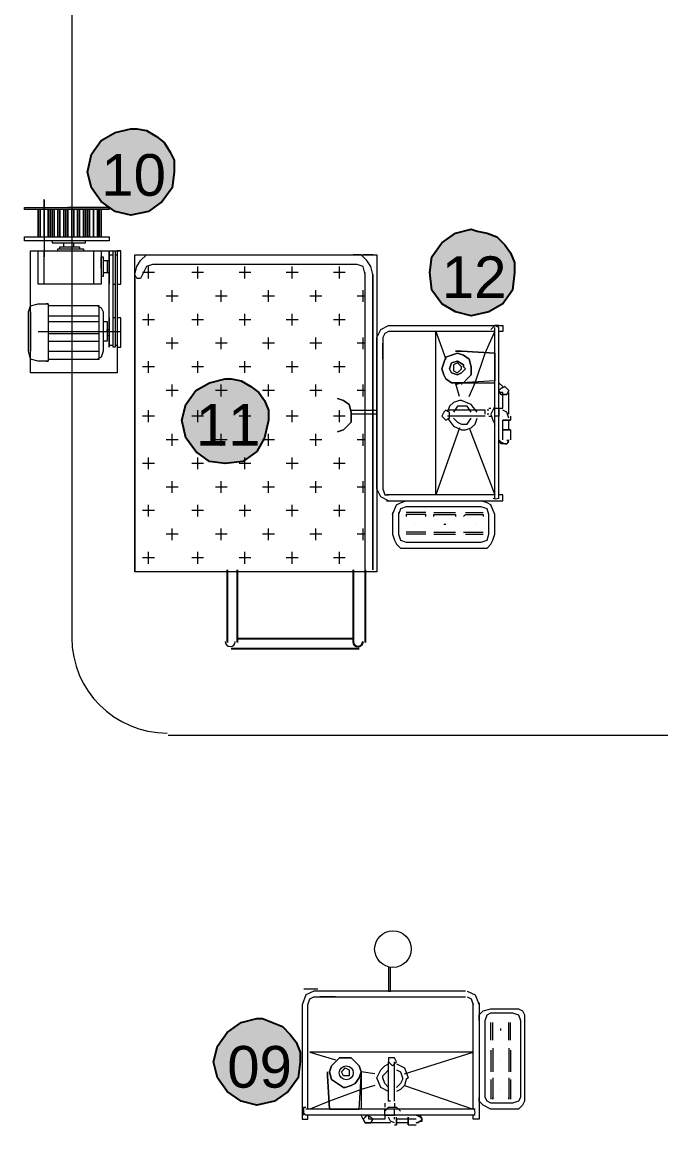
# Model space of a CAD drawing. Header units: millimetres. Extents: x 208330 to 208484, y 9278571 to 9278607.
# Drawn here: x 208404.752 to 208406.759, y 9278573.717 to 9278577.186 of the extents above; entities that cross this region are included whole.
import ezdxf

# ---------------------------------------------------------------- set-up
doc = ezdxf.new("R2010")
doc.units = ezdxf.units.MM
doc.header["$LTSCALE"] = 0.2
doc.header["$MEASUREMENT"] = 0
for name, color, linetype, true_color in [('PDF_EQUIPAMENTOS', 7, 'Continuous', 0x7a7a7a), ('PDF_equipamentos inox', 7, 'Continuous', 0x7a7a7a), ('PDF_EquipInox', 7, 'Continuous', 0x7a7a7a)]:
    doc.layers.add(name, color=color, linetype=linetype, true_color=true_color)
doc.layers.add('PDF_Text', color=7, linetype='Continuous')
doc.styles.add('PDF Arial', font='arial.ttf')

# ---------------------------------------------------------------- blocks, each defined once
blk = doc.blocks.new('ARQ GALPAO TGOV')
at = {"layer": 'PDF_Text', "true_color": 0xed1f24}
h = blk.add_hatch(color=240, dxfattribs=at)
h.dxf.hatch_style = 1
h.paths.add_polyline_path([(-11.7651, -4.3524), (-11.7713, -4.4081), (-11.8022, -4.4513), (-11.8455, -4.4822), (-11.8949, -4.4884), (-11.9506, -4.4822), (-11.9939, -4.4513), (-12.0248, -4.4081), (-12.031, -4.3524), (-12.0248, -4.303), (-11.9939, -4.2597), (-11.9506, -4.2349), (-11.8949, -4.2226), (-11.8826, -4.2226), (-11.8455, -4.2288), (-11.8207, -4.2473), (-11.796, -4.2659), (-11.7775, -4.2906), (-11.7651, -4.3215)])
h.paths.add_polyline_path([(-9.7789, -1.1994), (-9.7913, -1.255), (-9.816, -1.2983), (-9.8593, -1.323), (-9.9149, -1.3354), (-9.9644, -1.323), (-10.0077, -1.2983), (-10.0386, -1.255), (-10.051, -1.1994), (-10.0386, -1.1499), (-10.0077, -1.1066), (-9.9644, -1.0757), (-9.9149, -1.0696), (-9.8964, -1.0696), (-9.8655, -1.0757), (-9.8346, -1.0943), (-9.8098, -1.1128), (-9.7975, -1.1376), (-9.7851, -1.1685)])
h.paths.add_polyline_path([(-8.847, -3.932), (-8.8594, -3.9815), (-8.8841, -4.0247), (-8.9274, -4.0557), (-8.983, -4.068), (-9.0325, -4.0557), (-9.0758, -4.0247), (-9.1067, -3.9815), (-9.119, -3.932), (-9.1067, -3.8764), (-9.0758, -3.8393), (-9.0325, -3.8084), (-8.983, -3.796), (-8.9645, -3.796), (-8.9336, -3.8084), (-8.9027, -3.8207), (-8.8779, -3.8393), (-8.8594, -3.8702), (-8.847, -3.8949)])
h.paths.add_polyline_path([(-7.7342, -3.0294), (-7.7465, -3.0788), (-7.7775, -3.1221), (-7.8207, -3.153), (-7.8702, -3.1654), (-7.9258, -3.153), (-7.9691, -3.1221), (-7.9938, -3.0788), (-8.0062, -3.0294), (-7.9938, -2.9737), (-7.9691, -2.9366), (-7.9258, -2.9057), (-7.8702, -2.8934), (-7.8516, -2.8934), (-7.8207, -2.9057), (-7.796, -2.9181), (-7.7713, -2.9366), (-7.7527, -2.9676), (-7.7404, -2.9985)])
h.paths.add_polyline_path([(-7.0727, -2.5224), (-7.085, -2.5719), (-7.1098, -2.6152), (-7.153, -2.6461), (-7.2087, -2.6584), (-7.2643, -2.6461), (-7.3014, -2.6152), (-7.3323, -2.5719), (-7.3447, -2.5224), (-7.3323, -2.473), (-7.3014, -2.4297), (-7.2643, -2.3988), (-7.2087, -2.3864), (-7.1901, -2.3864), (-7.1592, -2.3988), (-7.1283, -2.4111), (-7.1098, -2.4359), (-7.0912, -2.4606), (-7.0788, -2.4915)])
h.paths.add_polyline_path([(-6.5224, -1.323), (-6.5286, -1.3725), (-6.5595, -1.4158), (-6.6028, -1.4467), (-6.6584, -1.459), (-6.7079, -1.4467), (-6.7512, -1.4158), (-6.7821, -1.3725), (-6.7945, -1.323), (-6.7821, -1.2674), (-6.7512, -1.2241), (-6.7079, -1.1994), (-6.6584, -1.187), (-6.6399, -1.187), (-6.609, -1.1932), (-6.5781, -1.2118), (-6.5533, -1.2303), (-6.5348, -1.2612), (-6.5224, -1.2859)])
h.paths.add_polyline_path([(-6.2257, -2.102), (-6.238, -2.1577), (-6.2628, -2.2009), (-6.306, -2.2318), (-6.3617, -2.238), (-6.4111, -2.2318), (-6.4544, -2.2009), (-6.4853, -2.1577), (-6.4977, -2.102), (-6.4853, -2.0526), (-6.4544, -2.0093), (-6.4111, -1.9846), (-6.3617, -1.9722), (-6.3431, -1.9722), (-6.3122, -1.9784), (-6.2813, -1.9969), (-6.2566, -2.0155), (-6.238, -2.0402), (-6.2257, -2.0711)])
h.paths.add_polyline_path([(-5.4529, -1.6383), (-5.4591, -1.694), (-5.49, -1.7373), (-5.5332, -1.762), (-5.5889, -1.7743), (-5.6383, -1.762), (-5.6816, -1.7373), (-5.7125, -1.694), (-5.7187, -1.6383), (-5.7125, -1.5889), (-5.6816, -1.5456), (-5.6383, -1.5147), (-5.5889, -1.5023), (-5.5703, -1.5085), (-5.5394, -1.5147), (-5.5085, -1.5271), (-5.4838, -1.5518), (-5.4652, -1.5765), (-5.4529, -1.6074)])
h.paths.add_polyline_path([(-6.1268, -4.1175), (-6.1329, -4.1669), (-6.1639, -4.2102), (-6.2071, -4.2411), (-6.2628, -4.2535), (-6.3122, -4.2411), (-6.3555, -4.2102), (-6.3864, -4.1669), (-6.3988, -4.1175), (-6.3864, -4.068), (-6.3555, -4.0247), (-6.3122, -3.9938), (-6.2628, -3.9815), (-6.2442, -3.9815), (-6.2133, -3.9938), (-6.1824, -4.0062), (-6.1577, -4.0309), (-6.1391, -4.0557), (-6.1268, -4.0866)])
h.paths.add_polyline_path([(-4.0989, -3.6971), (-4.1113, -3.7527), (-4.1422, -3.796), (-4.1855, -3.8207), (-4.2349, -3.8331), (-4.2906, -3.8207), (-4.3339, -3.796), (-4.3648, -3.7527), (-4.371, -3.6971), (-4.3648, -3.6476), (-4.3339, -3.6043), (-4.2906, -3.5734), (-4.2349, -3.5611), (-4.2226, -3.5672), (-4.1855, -3.5734), (-4.1608, -3.5858), (-4.136, -3.6105), (-4.1175, -3.6353), (-4.1051, -3.6662)])
h.paths.add_polyline_path([(-2.949, -2.9305), (-2.9552, -2.9861), (-2.9861, -3.0294), (-3.0294, -3.0603), (-3.085, -3.0665), (-3.1345, -3.0603), (-3.1778, -3.0294), (-3.2087, -2.9861), (-3.221, -2.9305), (-3.2087, -2.881), (-3.1778, -2.8377), (-3.1345, -2.813), (-3.085, -2.8006), (-3.0665, -2.8006), (-3.0356, -2.8068), (-3.0046, -2.8254), (-2.9799, -2.8439), (-2.9614, -2.8686), (-2.949, -2.8995)])
h.paths.add_polyline_path([(-3.1221, -3.8887), (-3.1345, -3.9444), (-3.1592, -3.9876), (-3.2025, -4.0124), (-3.2581, -4.0247), (-3.3076, -4.0124), (-3.3509, -3.9876), (-3.3818, -3.9444), (-3.3941, -3.8887), (-3.3818, -3.8393), (-3.3509, -3.796), (-3.3076, -3.7651), (-3.2581, -3.7589), (-3.2396, -3.7589), (-3.2087, -3.7651), (-3.1778, -3.7774), (-3.153, -3.8022), (-3.1407, -3.8269), (-3.1283, -3.8578)])
h.paths.add_polyline_path([(-1.7682, -2.1453), (-1.7805, -2.1948), (-1.8053, -2.238), (-1.8485, -2.2689), (-1.9042, -2.2813), (-1.9536, -2.2689), (-1.9969, -2.238), (-2.0278, -2.1948), (-2.0402, -2.1453), (-2.0278, -2.0897), (-1.9969, -2.0464), (-1.9536, -2.0216), (-1.9042, -2.0093), (-1.8856, -2.0093), (-1.8547, -2.0216), (-1.8238, -2.034), (-1.7991, -2.0526), (-1.7805, -2.0835), (-1.7743, -2.1082)])
h.paths.add_polyline_path([(-0.5193, -2.8934), (-0.5317, -2.949), (-0.5564, -2.9923), (-0.5997, -3.0232), (-0.6553, -3.0294), (-0.711, -3.0232), (-0.7543, -2.9923), (-0.779, -2.949), (-0.7913, -2.8934), (-0.779, -2.8439), (-0.7543, -2.8006), (-0.711, -2.7759), (-0.6553, -2.7635), (-0.6368, -2.7635), (-0.6059, -2.7697), (-0.575, -2.7883), (-0.5564, -2.8068), (-0.5379, -2.8315), (-0.5255, -2.8625)])
h.paths.add_polyline_path([(0.1175, -2.9243), (0.1051, -2.9799), (0.0742, -3.0232), (0.0309, -3.0479), (-0.0185, -3.0603), (-0.0742, -3.0479), (-0.1175, -3.0232), (-0.1422, -2.9799), (-0.1546, -2.9243), (-0.1422, -2.8748), (-0.1175, -2.8315), (-0.0742, -2.8006), (-0.0185, -2.7944), (0, -2.7944), (0.0309, -2.8006), (0.0556, -2.813), (0.0804, -2.8377), (0.0989, -2.8625), (0.1113, -2.8934)])
h.paths.add_polyline_path([(0.1175, -2.2566), (0.1051, -2.306), (0.0742, -2.3493), (0.0309, -2.3802), (-0.0185, -2.3864), (-0.0742, -2.3802), (-0.1175, -2.3493), (-0.1422, -2.306), (-0.1546, -2.2566), (-0.1422, -2.2009), (-0.1175, -2.1577), (-0.0742, -2.1329), (-0.0185, -2.1206), (0, -2.1206), (0.0309, -2.1267), (0.0556, -2.1453), (0.0804, -2.1638), (0.0989, -2.1886), (0.1113, -2.2195)])
h.paths.add_polyline_path([(0.5688, -1.0696), (0.5564, -1.1252), (0.5317, -1.1685), (0.4884, -1.1932), (0.4328, -1.2056), (0.3771, -1.1932), (0.34, -1.1685), (0.3091, -1.1252), (0.2968, -1.0696), (0.3091, -1.0201), (0.34, -0.9768), (0.3771, -0.9459), (0.4328, -0.9397), (0.4513, -0.9397), (0.4822, -0.9459), (0.5131, -0.9645), (0.5317, -0.983), (0.5502, -1.0077), (0.5626, -1.0386)])
h.paths.add_polyline_path([(1.2798, -1.3849), (1.2736, -1.4343), (1.2427, -1.4776), (1.1994, -1.5085), (1.1437, -1.5209), (1.0943, -1.5085), (1.051, -1.4776), (1.0201, -1.4343), (1.0077, -1.3849), (1.0201, -1.3292), (1.051, -1.2859), (1.0943, -1.2612), (1.1437, -1.2488), (1.1623, -1.2488), (1.1932, -1.255), (1.2241, -1.2736), (1.2488, -1.2921), (1.2674, -1.3169), (1.2798, -1.3478)])
h.paths.add_polyline_path([(1.8547, -1.6507), (1.8485, -1.7063), (1.8176, -1.7496), (1.7743, -1.7743), (1.7187, -1.7867), (1.6692, -1.7743), (1.626, -1.7496), (1.5951, -1.7063), (1.5889, -1.6507), (1.5951, -1.6012), (1.626, -1.558), (1.6692, -1.5271), (1.7187, -1.5147), (1.7373, -1.5209), (1.7682, -1.5271), (1.7991, -1.5394), (1.8238, -1.5641), (1.8424, -1.5889), (1.8547, -1.6198)])
h.paths.add_polyline_path([(2.8563, -2.1886), (2.8439, -2.2442), (2.813, -2.2875), (2.7697, -2.3122), (2.7203, -2.3246), (2.6646, -2.3122), (2.6213, -2.2875), (2.5904, -2.2442), (2.5842, -2.1886), (2.5904, -2.1391), (2.6213, -2.0958), (2.6646, -2.0649), (2.7203, -2.0587), (2.7326, -2.0587), (2.7697, -2.0649), (2.7944, -2.0773), (2.8192, -2.102), (2.8377, -2.1267), (2.8501, -2.1577)])
h.paths.add_polyline_path([(0.8655, -4.0742), (0.8594, -4.1298), (0.8284, -4.1731), (0.7852, -4.204), (0.7357, -4.2102), (0.6801, -4.204), (0.6368, -4.1731), (0.6059, -4.1298), (0.5997, -4.0742), (0.6059, -4.0247), (0.6368, -3.9815), (0.6801, -3.9506), (0.7357, -3.9444), (0.7481, -3.9444), (0.779, -3.9506), (0.8099, -3.9691), (0.8346, -3.9876), (0.8532, -4.0124), (0.8655, -4.0433)])
h.paths.add_polyline_path([(-0.7604, -4.0309), (-0.7728, -4.0804), (-0.7975, -4.1237), (-0.8408, -4.1546), (-0.8964, -4.1608), (-0.9521, -4.1546), (-0.9954, -4.1237), (-1.0201, -4.0804), (-1.0325, -4.0309), (-1.0201, -3.9753), (-0.9954, -3.932), (-0.9521, -3.9073), (-0.8964, -3.8949), (-0.8779, -3.8949), (-0.847, -3.9011), (-0.8161, -3.9196), (-0.7975, -3.9382), (-0.779, -3.9629), (-0.7666, -3.9938)])
h.paths.add_polyline_path([(1.9042, -3.1716), (1.898, -3.2272), (1.8671, -3.2705), (1.8238, -3.2952), (1.7682, -3.3076), (1.7187, -3.2952), (1.6754, -3.2705), (1.6445, -3.2272), (1.6322, -3.1716), (1.6445, -3.1221), (1.6754, -3.0788), (1.7187, -3.0479), (1.7682, -3.0417), (1.7867, -3.0417), (1.8176, -3.0479), (1.8485, -3.0603), (1.8733, -3.085), (1.8918, -3.1097), (1.9042, -3.1407)])
h.paths.add_polyline_path([(2.9366, -3.1901), (2.9243, -3.2396), (2.8934, -3.2829), (2.8501, -3.3138), (2.8006, -3.3199), (2.745, -3.3138), (2.7017, -3.2829), (2.6708, -3.2396), (2.6646, -3.1901), (2.6708, -3.1345), (2.7017, -3.0912), (2.745, -3.0665), (2.8006, -3.0541), (2.813, -3.0541), (2.8501, -3.0603), (2.8748, -3.0788), (2.8995, -3.0974), (2.9181, -3.1221), (2.9305, -3.153)])
h.paths.add_polyline_path([(4.136, -3.2829), (4.1298, -3.3385), (4.0989, -3.3818), (4.0557, -3.4065), (4, -3.4189), (3.9506, -3.4065), (3.9073, -3.3818), (3.8764, -3.3385), (3.864, -3.2829), (3.8764, -3.2334), (3.9073, -3.1901), (3.9506, -3.1592), (4, -3.153), (4.0186, -3.153), (4.0495, -3.1592), (4.0804, -3.1716), (4.1051, -3.1963), (4.1237, -3.221), (4.136, -3.2519)])
h.paths.add_polyline_path([(4.2164, -2.4853), (4.204, -2.541), (4.1793, -2.5842), (4.136, -2.609), (4.0804, -2.6213), (4.0309, -2.609), (3.9876, -2.5842), (3.9567, -2.541), (3.9444, -2.4853), (3.9567, -2.4359), (3.9876, -2.3926), (4.0309, -2.3617), (4.0804, -2.3555), (4.0989, -2.3555), (4.1298, -2.3617), (4.1608, -2.374), (4.1855, -2.3988), (4.204, -2.4235), (4.2102, -2.4544)])
h.paths.add_polyline_path([(3.5054, -3.4127), (3.4931, -3.4621), (3.4621, -3.5054), (3.4189, -3.5363), (3.3694, -3.5425), (3.3138, -3.5363), (3.2705, -3.5054), (3.2458, -3.4621), (3.2334, -3.4127), (3.2458, -3.357), (3.2705, -3.3138), (3.3138, -3.289), (3.3694, -3.2767), (3.388, -3.2767), (3.4189, -3.2829), (3.4436, -3.3014), (3.4683, -3.3199), (3.4869, -3.3447), (3.4992, -3.3756)])
h.paths.add_polyline_path([(4.0557, -3.9815), (4.0495, -4.0371), (4.0186, -4.0804), (3.9753, -4.1113), (3.9258, -4.1175), (3.8702, -4.1113), (3.8269, -4.0804), (3.796, -4.0371), (3.7898, -3.9815), (3.796, -3.932), (3.8269, -3.8887), (3.8702, -3.8578), (3.9258, -3.8516), (3.9382, -3.8516), (3.9691, -3.8578), (4, -3.8764), (4.0247, -3.8949), (4.0433, -3.9196), (4.0557, -3.9506)])
h.paths.add_polyline_path([(4.7172, -3.4807), (4.7048, -3.5363), (4.6739, -3.5796), (4.6306, -3.6105), (4.5812, -3.6167), (4.5255, -3.6105), (4.4822, -3.5796), (4.4513, -3.5363), (4.4451, -3.4807), (4.4513, -3.4312), (4.4822, -3.388), (4.5255, -3.3632), (4.5812, -3.3509), (4.5935, -3.3509), (4.6306, -3.357), (4.6553, -3.3756), (4.6801, -3.3941), (4.6986, -3.4189), (4.711, -3.4498)])
h.paths.add_polyline_path([(5.5085, -3.9567), (5.5023, -4.0062), (5.4714, -4.0495), (5.4281, -4.0804), (5.3725, -4.0866), (5.323, -4.0804), (5.2798, -4.0495), (5.2489, -4.0062), (5.2365, -3.9567), (5.2489, -3.9011), (5.2798, -3.8578), (5.323, -3.8331), (5.3725, -3.8207), (5.3911, -3.8207), (5.422, -3.8269), (5.4529, -3.8455), (5.4776, -3.864), (5.4962, -3.8887), (5.5085, -3.9196)])
h.paths.add_polyline_path([(5.5394, -2.8254), (5.5271, -2.881), (5.5023, -2.9243), (5.4591, -2.9552), (5.4034, -2.9614), (5.354, -2.9552), (5.3107, -2.9243), (5.2798, -2.881), (5.2674, -2.8254), (5.2798, -2.7759), (5.3107, -2.7326), (5.354, -2.7017), (5.4034, -2.6955), (5.422, -2.6955), (5.4529, -2.7017), (5.4838, -2.7203), (5.5085, -2.7388), (5.5209, -2.7635), (5.5332, -2.7944)])
h.paths.add_polyline_path([(7.0294, -3.6662), (7.0232, -3.7218), (6.9923, -3.7651), (6.949, -3.7898), (6.8996, -3.8022), (6.8439, -3.7898), (6.8006, -3.7651), (6.7697, -3.7218), (6.7635, -3.6662), (6.7697, -3.6167), (6.8006, -3.5734), (6.8439, -3.5425), (6.8996, -3.5363), (6.9119, -3.5363), (6.9428, -3.5425), (6.9737, -3.5549), (6.9985, -3.5796), (7.017, -3.6043), (7.0294, -3.6353)])
h.paths.add_polyline_path([(7.7404, -2.3617), (7.728, -2.4111), (7.6971, -2.4544), (7.6538, -2.4853), (7.6044, -2.4977), (7.5487, -2.4853), (7.5054, -2.4544), (7.4807, -2.4111), (7.4683, -2.3617), (7.4807, -2.306), (7.5054, -2.2689), (7.5487, -2.238), (7.6044, -2.2257), (7.6229, -2.2257), (7.6538, -2.238), (7.6785, -2.2504), (7.7033, -2.2751), (7.7218, -2.2999), (7.7342, -2.3308)])
h.paths.add_polyline_path([(6.7945, -1.9042), (6.7821, -1.9536), (6.7574, -1.9969), (6.7141, -2.0278), (6.6584, -2.0402), (6.609, -2.0278), (6.5657, -1.9969), (6.5348, -1.9536), (6.5224, -1.9042), (6.5348, -1.8485), (6.5657, -1.8053), (6.609, -1.7805), (6.6584, -1.7682), (6.677, -1.7682), (6.7079, -1.7743), (6.7388, -1.7929), (6.7635, -1.8114), (6.7821, -1.8424), (6.7945, -1.8671)])
h.paths.add_polyline_path([(8.3833, -1.9289), (8.371, -1.9846), (8.3401, -2.0278), (8.2968, -2.0587), (8.2473, -2.0649), (8.1917, -2.0587), (8.1484, -2.0278), (8.1175, -1.9846), (8.1113, -1.9289), (8.1175, -1.8794), (8.1484, -1.8362), (8.1917, -1.8053), (8.2473, -1.7991), (8.2597, -1.7991), (8.2968, -1.8053), (8.3215, -1.8238), (8.3462, -1.8424), (8.3648, -1.8671), (8.3772, -1.898)])
h.paths.add_polyline_path([(9.6816, -2.1206), (9.6755, -2.1762), (9.6445, -2.2195), (9.6013, -2.2442), (9.5456, -2.2566), (9.4962, -2.2442), (9.4529, -2.2195), (9.422, -2.1762), (9.4096, -2.1206), (9.422, -2.0711), (9.4529, -2.0278), (9.4962, -1.9969), (9.5456, -1.9846), (9.5642, -1.9907), (9.5951, -1.9969), (9.626, -2.0093), (9.6507, -2.034), (9.6693, -2.0587), (9.6816, -2.0897)])
h.paths.add_polyline_path([(-2.4807, -1.5456), (-2.4869, -1.6012), (-2.5178, -1.6445), (-2.5611, -1.6692), (-2.6167, -1.6816), (-2.6662, -1.6692), (-2.7095, -1.6445), (-2.7404, -1.6012), (-2.7527, -1.5456), (-2.7404, -1.4961), (-2.7095, -1.4529), (-2.6662, -1.422), (-2.6167, -1.4096), (-2.5982, -1.4158), (-2.5673, -1.422), (-2.5364, -1.4343), (-2.5116, -1.459), (-2.4931, -1.4838), (-2.4807, -1.5147)])
h.paths.add_polyline_path([(8.6121, 0.136), (8.5997, 0.0804), (8.575, 0.0371), (8.5317, 0.0124), (8.4761, 0), (8.4266, 0.0124), (8.3833, 0.0371), (8.3524, 0.0804), (8.3401, 0.136), (8.3524, 0.1855), (8.3833, 0.2287), (8.4266, 0.2597), (8.4761, 0.2658), (8.4946, 0.2658), (8.5255, 0.2597), (8.5564, 0.2473), (8.5812, 0.2226), (8.5997, 0.1978), (8.6059, 0.1669)])
h.paths.add_polyline_path([(10.9861, 2.3555), (10.9799, 2.2999), (10.949, 2.2566), (10.9058, 2.2318), (10.8501, 2.2195), (10.8007, 2.2318), (10.7574, 2.2566), (10.7265, 2.2999), (10.7141, 2.3555), (10.7265, 2.405), (10.7574, 2.4482), (10.8007, 2.4791), (10.8501, 2.4915), (10.8687, 2.4853), (10.8996, 2.4791), (10.9305, 2.4668), (10.9552, 2.442), (10.9738, 2.4173), (10.9861, 2.3864)])
h.paths.add_polyline_path([(-4.1917, -2.3431), (-4.204, -2.3988), (-4.2288, -2.442), (-4.272, -2.473), (-4.3277, -2.4791), (-4.3833, -2.473), (-4.4204, -2.442), (-4.4513, -2.3988), (-4.4637, -2.3431), (-4.4513, -2.2937), (-4.4204, -2.2504), (-4.3833, -2.2195), (-4.3277, -2.2133), (-4.3091, -2.2133), (-4.2782, -2.2195), (-4.2473, -2.238), (-4.2288, -2.2566), (-4.2102, -2.2813), (-4.1978, -2.3122)])
h.paths.add_polyline_path([(-10.6646, -2.4575), (-10.677, -2.5131), (-10.7079, -2.5564), (-10.7512, -2.5812), (-10.8007, -2.5935), (-10.8563, -2.5812), (-10.8996, -2.5564), (-10.9305, -2.5131), (-10.9367, -2.4575), (-10.9305, -2.408), (-10.8996, -2.3648), (-10.8563, -2.3339), (-10.8007, -2.3215), (-10.7883, -2.3277), (-10.7512, -2.3339), (-10.7265, -2.3462), (-10.7017, -2.371), (-10.6832, -2.3957), (-10.6708, -2.4266)])
h.paths.add_polyline_path([(-9.6816, -2.5688), (-9.694, -2.6182), (-9.7187, -2.6615), (-9.762, -2.6924), (-9.8177, -2.7048), (-9.8733, -2.6924), (-9.9166, -2.6615), (-9.9413, -2.6182), (-9.9537, -2.5688), (-9.9413, -2.5131), (-9.9166, -2.4699), (-9.8733, -2.4451), (-9.8177, -2.4328), (-9.7991, -2.4328), (-9.7682, -2.4451), (-9.7373, -2.4575), (-9.7187, -2.4761), (-9.7002, -2.507), (-9.6878, -2.5317)])
h.paths.add_polyline_path([(-11.6662, -3.0263), (-11.6786, -3.0757), (-11.7095, -3.119), (-11.7527, -3.1499), (-11.8022, -3.1623), (-11.8578, -3.1499), (-11.9011, -3.119), (-11.9258, -3.0757), (-11.9382, -3.0263), (-11.9258, -2.9706), (-11.9011, -2.9335), (-11.8578, -2.9026), (-11.8022, -2.8903), (-11.7837, -2.8903), (-11.7527, -2.9026), (-11.728, -2.915), (-11.7033, -2.9335), (-11.6847, -2.9645), (-11.6724, -2.9954)])
h.paths.add_polyline_path([(-4.6801, -1.626), (-4.6863, -1.6816), (-4.7172, -1.7249), (-4.7604, -1.7496), (-4.8161, -1.762), (-4.8655, -1.7496), (-4.9088, -1.7249), (-4.9397, -1.6816), (-4.9459, -1.626), (-4.9397, -1.5765), (-4.9088, -1.5332), (-4.8655, -1.5023), (-4.8161, -1.49), (-4.7975, -1.4961), (-4.7666, -1.5023), (-4.7357, -1.5147), (-4.711, -1.5394), (-4.6924, -1.5641), (-4.6801, -1.5951)])
h.paths.add_polyline_path([(-8.2411, 0.2226), (-8.2473, 0.1669), (-8.2782, 0.1298), (-8.3215, 0.0989), (-8.3772, 0.0866), (-8.4266, 0.0989), (-8.4699, 0.1298), (-8.5008, 0.1669), (-8.5132, 0.2226), (-8.5008, 0.272), (-8.4699, 0.3153), (-8.4266, 0.3462), (-8.3772, 0.3586), (-8.3586, 0.3524), (-8.3277, 0.3462), (-8.2968, 0.3338), (-8.2721, 0.3091), (-8.2535, 0.2844), (-8.2411, 0.2535)])
at = {"layer": 'PDF_EQUIPAMENTOS', "lineweight": 5}
for points in [[(-6.8439, 2.2257), (-6.8439, -2.7883)], [(-6.9305, -1.5271), (-6.9305, -1.4405), (-6.9305, -1.5271), (-6.9305, -1.4405), (-6.9305, -1.4096), (-6.9305, -1.5889)], [(-6.9923, -1.4405), (-6.9923, -1.4343), (-6.7265, -1.4343), (-6.7265, -1.4405), (-6.9923, -1.4405), (-6.9923, -1.4343)], [(-6.949, -1.5271), (-6.949, -1.4405), (-6.949, -1.5271)], [(-6.949, -1.5271), (-6.949, -1.4405)], [(-6.9428, -1.5271), (-6.9428, -1.4405), (-6.9428, -1.5271), (-6.9428, -1.4405)], [(-6.9181, -1.5271), (-6.9181, -1.4405), (-6.9181, -1.5271)], [(-6.9119, -1.5271), (-6.9119, -1.4405), (-6.9119, -1.5271), (-6.9119, -1.4405)], [(-6.9057, -1.5271), (-6.9057, -1.4405), (-6.9057, -1.5271), (-6.9057, -1.4405)], [(-6.8996, -1.5271), (-6.8996, -1.4405), (-6.8996, -1.5271)], [(-6.8872, -1.5271), (-6.8872, -1.4405), (-6.8872, -1.5271), (-6.8872, -1.4405)], [(-6.881, -1.5271), (-6.881, -1.4405), (-6.881, -1.5271), (-6.881, -1.4405)], [(-6.8686, -1.5271), (-6.8686, -1.4405), (-6.8686, -1.5271), (-6.8686, -1.4405)], [(-6.8625, -1.5271), (-6.8625, -1.4405), (-6.8625, -1.5271)], [(-6.7265, -1.4405), (-6.7265, -1.4343), (-6.8563, -1.4343)], [(-6.8563, -1.5271), (-6.8563, -1.4405), (-6.8563, -1.5271), (-6.8563, -1.4405)], [(-6.8439, -1.5271), (-6.8439, -1.4405), (-6.8439, -1.5271), (-6.8439, -1.4405)], [(-6.8377, -1.5271), (-6.8377, -1.4405), (-6.8377, -1.5271)], [(-6.8254, -1.5271), (-6.8254, -1.4405), (-6.8254, -1.5271), (-6.8254, -1.4405)], [(-6.8192, -1.5271), (-6.8192, -1.4405), (-6.8192, -1.5271), (-6.8192, -1.4405)], [(-6.8068, -1.5271), (-6.8068, -1.4405), (-6.8068, -1.5271), (-6.8068, -1.4405)], [(-6.8006, -1.5271), (-6.8006, -1.4405), (-6.8006, -1.5271)], [(-6.7945, -1.5271), (-6.7945, -1.4405), (-6.7945, -1.5271), (-6.7945, -1.4405)], [(-6.7883, -1.5271), (-6.7883, -1.4405), (-6.7883, -1.5271), (-6.7883, -1.4405)], [(-6.7759, -1.5271), (-6.7759, -1.4405), (-6.7759, -1.5271)], [(-6.7635, -1.5271), (-6.7635, -1.4405), (-6.7635, -1.5271), (-6.7635, -1.4405)], [(-6.7574, -1.5271), (-6.7574, -1.4405), (-6.7574, -1.5271), (-6.7574, -1.4405)], [(-6.9923, -1.5394), (-6.9923, -1.5394)], [(-6.9057, -1.5394), (-6.9057, -1.5456), (-6.8006, -1.5456), (-6.8006, -1.5394)], [(-6.881, -1.5641), (-6.881, -1.558), (-6.8192, -1.558), (-6.8192, -1.5641)], [(-6.8686, -1.558), (-6.8686, -1.5456)], [(-6.8377, -1.558), (-6.8377, -1.5456)], [(-6.7265, -1.5394), (-6.7265, -1.5394)], [(-6.7079, -1.5827), (-6.7017, -1.5827), (-6.7017, -1.9536), (-6.9737, -1.9536), (-6.9737, -1.5703), (-6.949, -1.5703)], [(-6.9305, -1.6754), (-6.9305, -1.5703)], [(-6.8872, -1.5703), (-6.8872, -1.5641), (-6.8068, -1.5641), (-6.8068, -1.5703)], [(-6.7759, -1.5703), (-6.7759, -1.6754)], [(-6.7512, -1.5703), (-6.6894, -1.5703), (-6.7017, -1.5703), (-6.7017, -1.6754), (-6.6894, -1.6754), (-6.6894, -1.5703)], [(-6.7512, -1.626), (-6.7512, -1.5889), (-6.745, -1.5889), (-6.745, -1.6507), (-6.7512, -1.6507)], [(-6.7265, -1.7805), (-6.7265, -1.8733), (-6.7265, -1.7002), (-6.7265, -1.6754), (-6.7265, -1.5703), (-6.7265, -1.6754)], [(-6.7265, -1.5703), (-6.7265, -1.5703)], [(-6.7265, -1.5827), (-6.7141, -1.5827)], [(-6.7141, -1.6754), (-6.7141, -1.5703), (-6.7079, -1.5703), (-6.7079, -1.6754)], [(-6.6461, -1.626), (-6.6461, -1.5827), (-5.8856, -1.5827), (-5.8856, -2.5719)], [(-5.8856, -1.5827), (-5.8856, -2.5781), (-6.6461, -2.5781)], [(-5.9227, -1.6445), (-5.9289, -1.6198), (-5.9475, -1.6136), (-6.5904, -1.6136), (-6.609, -1.6198), (-6.6214, -1.6445), (-6.6275, -1.6569), (-6.6337, -1.6569), (-6.6399, -1.6569), (-6.6461, -1.6445), (-6.6399, -1.6198), (-6.6275, -1.6012), (-6.609, -1.5827), (-6.5843, -1.5827)], [(-6.6461, -1.6569), (-6.6461, -2.5781), (-6.6461, -1.5827), (-6.609, -1.5827)], [(-5.898, -1.6445), (-5.9042, -1.6198), (-5.9166, -1.6012), (-5.9351, -1.5827), (-5.9598, -1.5827)], [(-5.898, -1.5827), (-5.9289, -1.5827)], [(-6.745, -1.6012), (-6.7265, -1.6012)], [(-6.7326, -1.6012), (-6.7326, -1.6383)], [(-6.6028, -1.6569), (-6.6028, -1.6198)], [(-6.4482, -1.6569), (-6.4482, -1.6198)], [(-6.2999, -1.6569), (-6.2999, -1.6198)], [(-6.1515, -1.6569), (-6.1515, -1.6198)], [(-6.0031, -1.6569), (-6.0031, -1.6198)], [(-6.745, -1.6383), (-6.7265, -1.6383)], [(-6.5843, -1.6383), (-6.6214, -1.6383)], [(-6.4297, -1.6383), (-6.4668, -1.6383)], [(-6.2813, -1.6383), (-6.3184, -1.6383)], [(-6.1329, -1.6383), (-6.17, -1.6383)], [(-5.9846, -1.6383), (-6.0217, -1.6383)], [(-5.9227, -2.5781), (-5.9227, -1.6383)], [(-5.898, -1.6445), (-5.898, -2.5719), (-5.898, -1.6445)], [(-6.7265, -1.6754), (-6.7265, -1.6754)], [(-6.7017, -1.6754), (-6.7017, -1.8733), (-6.6894, -1.8733), (-6.6894, -1.7805), (-6.7017, -1.7805)], [(-6.5286, -1.7311), (-6.5286, -1.694)], [(-6.3741, -1.7311), (-6.3741, -1.694)], [(-6.2257, -1.7311), (-6.2257, -1.694)], [(-6.0773, -1.7311), (-6.0773, -1.694)], [(-5.9289, -1.7311), (-5.9289, -1.694)], [(-6.5101, -1.7125), (-6.5472, -1.7125)], [(-6.3555, -1.7125), (-6.3926, -1.7125)], [(-6.2071, -1.7125), (-6.2442, -1.7125)], [(-6.0588, -1.7125), (-6.0958, -1.7125)], [(-5.9227, -1.7125), (-5.9475, -1.7125)], [(-6.9243, -1.9165), (-6.9181, -1.9165), (-6.949, -1.9165), (-6.9737, -1.9104), (-6.9799, -1.8856), (-6.9799, -1.762), (-6.9737, -1.7434), (-6.949, -1.7373), (-6.9181, -1.7373), (-6.9243, -1.7373)], [(-6.9737, -1.762), (-6.9737, -1.8856)], [(-6.9181, -1.7373), (-6.9181, -1.9165)], [(-6.9181, -1.9104), (-6.7574, -1.9104), (-6.7574, -1.7434), (-6.9181, -1.7434)], [(-6.7635, -1.7434), (-6.7512, -1.7496), (-6.745, -1.762), (-6.745, -1.8856), (-6.7512, -1.9042), (-6.7635, -1.9104)], [(-6.6028, -1.8053), (-6.6028, -1.7682)], [(-6.4482, -1.8053), (-6.4482, -1.7682)], [(-6.2999, -1.8053), (-6.2999, -1.7682)], [(-6.1515, -1.8053), (-6.1515, -1.7682)], [(-6.0031, -1.8053), (-6.0031, -1.7682)], [(-6.9181, -1.7743), (-6.7574, -1.7743)], [(-6.9181, -1.7929), (-6.7574, -1.7929)], [(-6.745, -1.7929), (-6.7326, -1.7929), (-6.7326, -1.8547), (-6.745, -1.8547)], [(-6.7265, -1.7805), (-6.7265, -1.7805)], [(-6.7079, -1.7805), (-6.7141, -1.7805)], [(-6.5843, -1.7867), (-6.6214, -1.7867)], [(-6.4297, -1.7867), (-6.4668, -1.7867)], [(-6.2813, -1.7867), (-6.3184, -1.7867)], [(-6.1329, -1.7867), (-6.17, -1.7867)], [(-5.9846, -1.7867), (-6.0217, -1.7867)], [(-6.949, -1.8238), (-6.6894, -1.8238)], [(-6.9181, -1.8238), (-6.7574, -1.8238)], [(-6.9181, -1.83), (-6.7574, -1.83)], [(-6.7326, -1.8238), (-6.7326, -1.8176), (-6.7265, -1.8176)], [(-6.7326, -1.8362), (-6.7265, -1.8362)], [(-5.898, -1.8547), (-5.898, -1.8114)], [(-6.9181, -1.8547), (-6.7574, -1.8547)], [(-6.7265, -1.8671), (-6.7141, -1.8671)], [(-6.7265, -1.8733), (-6.7265, -1.8733)], [(-6.7079, -1.8671), (-6.7017, -1.8671)], [(-6.5101, -1.8609), (-6.5472, -1.8609)], [(-6.5286, -1.8794), (-6.5286, -1.8424)], [(-6.3555, -1.8609), (-6.3926, -1.8609)], [(-6.3741, -1.8794), (-6.3741, -1.8424)], [(-6.2071, -1.8609), (-6.2442, -1.8609)], [(-6.2257, -1.8794), (-6.2257, -1.8424)], [(-6.0588, -1.8609), (-6.0958, -1.8609)], [(-6.0773, -1.8794), (-6.0773, -1.8424)], [(-5.9227, -1.8609), (-5.9475, -1.8609)], [(-5.9289, -1.8794), (-5.9289, -1.8424)], [(-5.8671, -1.9104), (-5.8671, -1.8609)], [(-6.9181, -1.8856), (-6.7574, -1.8856)], [(-6.5843, -1.9351), (-6.6214, -1.9351)], [(-6.6028, -1.9536), (-6.6028, -1.9165)], [(-6.4297, -1.9351), (-6.4668, -1.9351)], [(-6.4482, -1.9536), (-6.4482, -1.9165)], [(-6.2813, -1.9351), (-6.3184, -1.9351)], [(-6.2999, -1.9536), (-6.2999, -1.9165)], [(-6.1329, -1.9351), (-6.17, -1.9351)], [(-6.1515, -1.9536), (-6.1515, -1.9165)], [(-5.9846, -1.9351), (-6.0217, -1.9351)], [(-6.0031, -1.9536), (-6.0031, -1.9165)], [(-6.5101, -2.0093), (-6.5472, -2.0093)], [(-6.5286, -2.0278), (-6.5286, -1.9907)], [(-6.3555, -2.0093), (-6.3926, -2.0093)], [(-6.3741, -2.0278), (-6.3741, -1.9907)], [(-6.2071, -2.0093), (-6.2442, -2.0093)], [(-6.2257, -2.0278), (-6.2257, -1.9907)], [(-6.0588, -2.0093), (-6.0958, -2.0093)], [(-6.0773, -2.0278), (-6.0773, -1.9907)], [(-5.9227, -2.0093), (-5.9475, -2.0093)], [(-5.9289, -2.0278), (-5.9289, -1.9907)], [(-6.6028, -2.1082), (-6.6028, -2.0711)], [(-6.4482, -2.1082), (-6.4482, -2.0711)], [(-6.2999, -2.1082), (-6.2999, -2.0711)], [(-6.1515, -2.1082), (-6.1515, -2.0711)], [(-6.0031, -2.1082), (-6.0031, -2.0711)], [(-5.966, -2.0711), (-5.8856, -2.0711), (-5.8856, -2.0835), (-5.966, -2.0835)], [(-6.5843, -2.0897), (-6.6214, -2.0897)], [(-6.4297, -2.0897), (-6.4668, -2.0897)], [(-6.2813, -2.0897), (-6.3184, -2.0897)], [(-6.1329, -2.0897), (-6.17, -2.0897)], [(-5.9846, -2.0897), (-6.0217, -2.0897)], [(-6.5286, -2.1824), (-6.5286, -2.1453)], [(-6.3741, -2.1824), (-6.3741, -2.1453)], [(-6.2257, -2.1824), (-6.2257, -2.1453)], [(-6.0773, -2.1824), (-6.0773, -2.1453)], [(-5.9289, -2.1824), (-5.9289, -2.1453)], [(-6.5101, -2.1638), (-6.5472, -2.1638)], [(-6.3555, -2.1638), (-6.3926, -2.1638)], [(-6.2071, -2.1638), (-6.2442, -2.1638)], [(-6.0588, -2.1638), (-6.0958, -2.1638)], [(-5.9227, -2.1638), (-5.9475, -2.1638)], [(-6.6028, -2.2566), (-6.6028, -2.2195)], [(-6.4482, -2.2566), (-6.4482, -2.2195)], [(-6.2999, -2.2566), (-6.2999, -2.2195)], [(-6.1515, -2.2566), (-6.1515, -2.2195)], [(-6.0031, -2.2566), (-6.0031, -2.2195)], [(-6.5843, -2.238), (-6.6214, -2.238)], [(-6.4297, -2.238), (-6.4668, -2.238)], [(-6.2813, -2.238), (-6.3184, -2.238)], [(-6.1329, -2.238), (-6.17, -2.238)], [(-5.9846, -2.238), (-6.0217, -2.238)], [(-5.8671, -2.2566), (-5.8671, -2.306)], [(-6.5101, -2.3122), (-6.5472, -2.3122)], [(-6.5286, -2.3308), (-6.5286, -2.2937)], [(-6.3555, -2.3122), (-6.3926, -2.3122)], [(-6.3741, -2.3308), (-6.3741, -2.2937)], [(-6.2071, -2.3122), (-6.2442, -2.3122)], [(-6.2257, -2.3308), (-6.2257, -2.2937)], [(-6.0588, -2.3122), (-6.0958, -2.3122)], [(-6.0773, -2.3308), (-6.0773, -2.2937)], [(-5.9227, -2.3122), (-5.9475, -2.3122)], [(-5.9289, -2.3308), (-5.9289, -2.2937)], [(-6.5843, -2.3864), (-6.6214, -2.3864)], [(-6.6028, -2.405), (-6.6028, -2.3679)], [(-6.4297, -2.3864), (-6.4668, -2.3864)], [(-6.4482, -2.405), (-6.4482, -2.3679)], [(-6.2813, -2.3864), (-6.3184, -2.3864)], [(-6.2999, -2.405), (-6.2999, -2.3679)], [(-6.1329, -2.3864), (-6.17, -2.3864)], [(-6.1515, -2.405), (-6.1515, -2.3679)], [(-5.9846, -2.3864), (-6.0217, -2.3864)], [(-6.0031, -2.405), (-6.0031, -2.3679)], [(-6.5101, -2.4606), (-6.5472, -2.4606)], [(-6.5286, -2.4791), (-6.5286, -2.442)], [(-6.3555, -2.4606), (-6.3926, -2.4606)], [(-6.3741, -2.4791), (-6.3741, -2.442)], [(-6.2071, -2.4606), (-6.2442, -2.4606)], [(-6.2257, -2.4791), (-6.2257, -2.442)], [(-6.0588, -2.4606), (-6.0958, -2.4606)], [(-6.0773, -2.4791), (-6.0773, -2.442)], [(-5.9227, -2.4606), (-5.9475, -2.4606)], [(-5.9289, -2.4791), (-5.9289, -2.442)], [(-6.6028, -2.5533), (-6.6028, -2.5162)], [(-6.4482, -2.5533), (-6.4482, -2.5162)], [(-6.2999, -2.5533), (-6.2999, -2.5162)], [(-6.1515, -2.5533), (-6.1515, -2.5162)], [(-6.0031, -2.5533), (-6.0031, -2.5162)], [(-6.5843, -2.5348), (-6.6214, -2.5348)], [(-6.4297, -2.5348), (-6.4668, -2.5348)], [(-6.2813, -2.5348), (-6.3184, -2.5348)], [(-6.1329, -2.5348), (-6.17, -2.5348)], [(-5.9846, -2.5348), (-6.0217, -2.5348)], [(-6.541, -3.0912), (6.5719, -3.0912)]]:
    blk.add_lwpolyline(points, dxfattribs=at)
for points in [[(-6.7512, -1.4405), (-6.7512, -1.5271)], [(-6.9923, -1.5271), (-6.7265, -1.5271), (-6.7265, -1.5394), (-6.9923, -1.5394)], [(-6.7512, -1.6754), (-6.949, -1.6754), (-6.949, -1.5703), (-6.7512, -1.5703)], [(-6.7079, -1.6754), (-6.7079, -1.8733), (-6.7141, -1.8733), (-6.7141, -1.7002), (-6.7141, -1.6754)], [(-6.0093, -2.034), (-5.9907, -2.0402), (-5.9722, -2.0526), (-5.966, -2.0773), (-5.966, -2.0897), (-5.966, -2.1082), (-5.9784, -2.1206), (-5.9907, -2.1329), (-6.0093, -2.1391), (-5.9907, -2.1329), (-5.9784, -2.1206), (-5.966, -2.1082), (-5.966, -2.0897), (-5.966, -2.0773), (-5.9722, -2.0526), (-5.9907, -2.0402)]]:
    blk.add_lwpolyline(points, close=True, dxfattribs=at)
for centre, radius, start, end in [((-6.5441, -2.7852), 0.2998, 180, 270), ((-6.3462, -2.7975), 0.0155, 180.0001, 359.9999)]:
    blk.add_arc(centre, radius, start, end, dxfattribs=at)
at = {"layer": 'PDF_equipamentos inox', "lineweight": 25}
for points in [[(-6.3555, -2.5719), (-6.3555, -2.8006)], [(-6.3246, -2.5719), (-6.3246, -2.8006)], [(-5.9598, -2.5719), (-5.9598, -2.8006)], [(-5.9227, -2.5719), (-5.9227, -2.8006)], [(-6.3555, -2.8006), (-6.3555, -2.8006)], [(-6.3246, -2.7883), (-5.9598, -2.7883)], [(-5.9537, -2.8006), (-5.9537, -2.8006)], [(-6.3431, -2.8192), (-5.9413, -2.8192)]]:
    blk.add_lwpolyline(points, dxfattribs=at)
blk.add_arc((-5.9444, -2.7975), 0.0155, 180.0001, 359.9999, dxfattribs=at)
at = {"layer": 'PDF_EquipInox', "lineweight": 0}
for points in [[(-5.8486, -2.3555), (-5.8733, -2.3431), (-5.8856, -2.3184), (-5.8856, -1.8424), (-5.8733, -1.8176), (-5.8486, -1.8053), (-5.49, -1.8053), (-5.49, -1.8238), (-5.5023, -1.8238)], [(-5.5951, -2.0278), (-5.5765, -1.9846), (-5.5456, -1.8918), (-5.5147, -1.8238), (-5.8486, -1.8238), (-5.8609, -1.83), (-5.8671, -1.8424), (-5.8671, -2.3184), (-5.8609, -2.3369), (-5.8486, -2.3369)], [(-5.626, -2.1267), (-5.7002, -2.3369), (-5.7002, -1.8238), (-5.6693, -1.9104)], [(-5.5023, -1.8176), (-5.5023, -1.8114), (-5.5147, -1.8053), (-5.5209, -1.8114), (-5.5271, -1.8176)], [(-5.5023, -1.8053), (-5.5147, -1.8053)], [(-5.5147, -2.3493), (-5.5147, -1.8114)], [(-5.5023, -2.3493), (-5.5023, -1.8114)], [(-5.6383, -1.8856), (-5.6383, -1.8856)], [(-5.6383, -1.8856), (-5.6198, -1.8856), (-5.6383, -1.8856)], [(-5.6198, -1.8856), (-5.6198, -1.8856)], [(-5.5147, -1.8918), (-5.6198, -1.8856), (-5.5147, -1.8918)], [(-5.5147, -1.8918), (-5.5147, -1.898)], [(-5.5147, -1.9784), (-5.5147, -1.8918), (-5.5147, -1.9784)], [(-5.5147, -1.9104), (-5.5147, -1.9104)], [(-5.5147, -1.966), (-5.5147, -1.9722)], [(-5.626, -2.0278), (-5.6383, -1.9846), (-5.6383, -1.9907), (-5.6198, -1.9846), (-5.6383, -1.9846)], [(-5.5147, -1.9784), (-5.6198, -1.9846), (-5.5147, -1.9846)], [(-5.6198, -1.9846), (-5.6198, -1.9907)], [(-5.5147, -1.9784), (-5.5147, -1.9784)], [(-5.49, -1.9969), (-5.5023, -1.9846)], [(-5.4838, -2.0031), (-5.4838, -2.0031)], [(-5.5703, -2.0773), (-5.5889, -2.0526), (-5.6198, -2.0402), (-5.626, -2.0402), (-5.6445, -2.0464), (-5.6569, -2.0587), (-5.6631, -2.0773)], [(-5.5147, -2.0649), (-5.5023, -2.0649), (-5.49, -2.0649), (-5.49, -2.0155), (-5.5023, -2.0155)], [(-5.5147, -2.1082), (-5.5147, -2.0464)], [(-5.4714, -2.0835), (-5.4714, -2.0155)], [(-5.5456, -2.0835), (-5.5456, -2.0711), (-5.6631, -2.0711)], [(-5.5889, -2.0773), (-5.6013, -2.0587), (-5.6198, -2.0587), (-5.6322, -2.0587), (-5.6445, -2.0773)], [(-5.5332, -2.0711), (-5.5394, -2.0711)], [(-5.5332, -2.0649), (-5.5271, -2.0649)], [(-5.5147, -2.0587), (-5.5209, -2.0711), (-5.5271, -2.0835), (-5.5209, -2.102), (-5.5147, -2.1144)], [(-5.5023, -2.0897), (-5.5023, -2.0649), (-5.5023, -2.0897)], [(-5.4714, -2.0958), (-5.4776, -2.0773), (-5.49, -2.0711)], [(-5.5456, -2.0897), (-5.6631, -2.0897)], [(-5.6631, -2.0958), (-5.6445, -2.1206), (-5.6198, -2.1329), (-5.6074, -2.1329), (-5.5889, -2.1267), (-5.5765, -2.1144), (-5.5703, -2.0958)], [(-5.6445, -2.0958), (-5.6322, -2.1082), (-5.6198, -2.1144), (-5.6136, -2.1144), (-5.6013, -2.1144), (-5.5889, -2.0958)], [(-5.5332, -2.0835), (-5.5394, -2.0835)], [(-5.5332, -2.0897), (-5.5271, -2.0897)], [(-5.5023, -2.0897), (-5.5147, -2.0897)], [(-5.5023, -2.0897), (-5.5023, -2.0897)], [(-5.5023, -2.0897), (-5.5023, -2.0897)], [(-5.5023, -2.0897), (-5.5023, -2.0897)], [(-5.5023, -2.102), (-5.5023, -2.102)], [(-5.49, -2.0897), (-5.49, -2.0897)], [(-5.49, -2.1638), (-5.49, -2.1391), (-5.49, -2.1329), (-5.4652, -2.1329), (-5.49, -2.1329), (-5.49, -2.102)], [(-5.49, -2.102), (-5.4652, -2.102), (-5.49, -2.102)], [(-5.49, -2.102), (-5.49, -2.102)], [(-5.4714, -2.1329), (-5.4714, -2.102)], [(-5.4652, -2.0897), (-5.4652, -2.102)], [(-5.5951, -2.1267), (-5.5147, -2.3369), (-5.8547, -2.3369)], [(-5.4652, -2.1329), (-5.4652, -2.1515), (-5.4652, -2.1638)], [(-5.4714, -2.1638), (-5.4776, -2.1762), (-5.4838, -2.1762), (-5.4962, -2.1762), (-5.5023, -2.1638), (-5.4962, -2.17), (-5.4838, -2.1762), (-5.4776, -2.1762), (-5.4714, -2.17), (-5.4776, -2.1638)], [(-5.8547, -2.3555), (-5.49, -2.3555), (-5.49, -2.3369), (-5.5023, -2.3369)], [(-5.8362, -2.3926), (-5.8362, -2.4606), (-5.83, -2.4791), (-5.8238, -2.4915), (-5.8115, -2.5039), (-5.7929, -2.5039), (-5.558, -2.5039), (-5.5394, -2.5039), (-5.5271, -2.4915), (-5.5209, -2.4791), (-5.5147, -2.4606), (-5.5147, -2.3988), (-5.5271, -2.3679), (-5.5394, -2.3617), (-5.558, -2.3555)], [(-5.8362, -2.3988), (-5.8238, -2.3679), (-5.8115, -2.3617), (-5.7929, -2.3555), (-5.5518, -2.3555)], [(-5.8176, -2.3926), (-5.8176, -2.4606), (-5.8115, -2.4791), (-5.7929, -2.4853), (-5.558, -2.4853), (-5.5394, -2.4791), (-5.5332, -2.4606), (-5.5332, -2.3988), (-5.5394, -2.3802), (-5.558, -2.374), (-5.7929, -2.374), (-5.8115, -2.3802), (-5.8176, -2.3988)], [(-5.7311, -2.3926), (-5.7929, -2.3926)], [(-5.7064, -2.3926), (-5.6383, -2.3926)], [(-5.6074, -2.3926), (-5.5518, -2.3926)], [(-5.7311, -2.405), (-5.7311, -2.3988), (-5.7929, -2.3988), (-5.7929, -2.405)], [(-5.7064, -2.405), (-5.7064, -2.3988), (-5.6383, -2.3988), (-5.6383, -2.405)], [(-5.6136, -2.405), (-5.6074, -2.3988), (-5.5518, -2.3988), (-5.5518, -2.405)], [(-5.7311, -2.4544), (-5.7929, -2.4544)], [(-5.7311, -2.4606), (-5.7929, -2.4606)], [(-5.7682, -2.4297), (-5.7682, -2.4297)], [(-5.7311, -2.4544), (-5.7311, -2.4544)], [(-5.7064, -2.4544), (-5.6383, -2.4544)], [(-5.7064, -2.4544), (-5.7064, -2.4544)], [(-5.7064, -2.4606), (-5.6383, -2.4606)], [(-5.6693, -2.4297), (-5.6754, -2.4297)], [(-5.6383, -2.4544), (-5.6383, -2.4544)], [(-5.6136, -2.4544), (-5.6074, -2.4544), (-5.5518, -2.4544)], [(-5.6074, -2.4606), (-5.5518, -2.4606)], [(-5.5765, -2.4297), (-5.5765, -2.4297)], [(-5.5518, -2.4544), (-5.5518, -2.4544)], [(-5.8486, -3.8207), (-5.8486, -3.8949), (-5.8424, -3.8949), (-5.8424, -3.8207)], [(-5.6074, -3.8949), (-6.0835, -3.8949), (-6.1082, -3.9073), (-6.1206, -3.9382), (-6.1206, -4.2968), (-6.102, -4.2968), (-6.102, -4.2844)], [(-6.0711, -3.8887), (-6.1144, -3.8887)], [(-6.102, -4.2659), (-6.102, -3.9382), (-6.0958, -3.9196), (-6.0835, -3.9135), (-5.6074, -3.9135)], [(-6.0155, -3.9135), (-6.0649, -3.9135)], [(-5.6693, -3.9135), (-5.6198, -3.9135)], [(-5.6013, -3.8949), (-5.5765, -3.9073), (-5.5642, -3.9382)], [(-5.6013, -3.9135), (-5.5889, -3.9196), (-5.5827, -3.9382)], [(-5.7991, -4.1917), (-5.5827, -4.2659), (-5.5827, -3.932)], [(-5.5642, -3.932), (-5.5642, -4.2968), (-5.5827, -4.2968), (-5.5827, -4.2844)], [(-5.5642, -3.9876), (-5.5642, -3.9691), (-5.5518, -3.9567), (-5.5271, -3.9506), (-5.4591, -3.9506), (-5.4405, -3.9506), (-5.4281, -3.9567), (-5.422, -3.9691), (-5.422, -3.9876), (-5.422, -4.2288), (-5.422, -4.2411), (-5.4281, -4.2535), (-5.4405, -4.2659), (-5.4591, -4.2659), (-5.5271, -4.2659), (-5.5518, -4.2535), (-5.5642, -4.2411), (-5.5642, -4.2288)], [(-5.5642, -3.9938), (-5.5642, -4.2349)], [(-5.5271, -4.0495), (-5.5271, -3.9938)], [(-5.5209, -4.0495), (-5.5209, -3.9938)], [(-5.5209, -3.9938), (-5.5209, -3.9938)], [(-5.4962, -4.0186), (-5.4962, -4.0124)], [(-5.4714, -4.0495), (-5.4714, -3.9938)], [(-5.4652, -4.0495), (-5.4652, -3.9938)], [(-5.5209, -4.0495), (-5.5209, -4.0495)], [(-5.4714, -4.0495), (-5.4714, -4.0495)], [(-5.7991, -4.1546), (-5.5827, -4.0866), (-6.0958, -4.0866), (-6.0155, -4.1113)], [(-5.5271, -4.0804), (-5.5271, -4.1484)], [(-5.5209, -4.0742), (-5.5209, -4.0804), (-5.5209, -4.1484)], [(-5.4714, -4.0742), (-5.4714, -4.0804), (-5.4714, -4.1484)], [(-5.4652, -4.0804), (-5.4652, -4.1484)], [(-5.8486, -4.2102), (-5.8733, -4.1978), (-5.8856, -4.1669), (-5.8795, -4.1546), (-5.8733, -4.1422), (-5.8609, -4.1298), (-5.8486, -4.1237)], [(-5.8424, -4.2411), (-5.8486, -4.2411), (-5.8486, -4.1175), (-5.8424, -4.1237), (-5.8362, -4.1298), (-5.83, -4.1237), (-5.8238, -4.1175), (-5.83, -4.1051), (-5.8362, -4.1051), (-5.8486, -4.1051), (-5.8486, -4.1175)], [(-5.83, -4.2411), (-5.83, -4.1175)], [(-5.8238, -4.1237), (-5.7991, -4.136), (-5.7867, -4.1669), (-5.7929, -4.1731), (-5.7991, -4.1917), (-5.8115, -4.204), (-5.8238, -4.2102)], [(-5.4962, -4.1113), (-5.4962, -4.1113)], [(-6.0402, -4.1484), (-6.0402, -4.1484)], [(-6.0402, -4.1484), (-6.0402, -4.1608), (-6.0402, -4.1484)], [(-6.0402, -4.1608), (-6.0402, -4.1608)], [(-6.034, -4.2659), (-6.0402, -4.1608), (-6.034, -4.2659)], [(-5.9413, -4.2659), (-5.9351, -4.1608), (-5.9351, -4.2659)], [(-5.8918, -4.1546), (-5.9351, -4.1484), (-5.9351, -4.1608), (-5.9351, -4.1484)], [(-5.9351, -4.1608), (-5.9351, -4.1608)], [(-5.8486, -4.1978), (-5.8609, -4.1855), (-5.8671, -4.1669), (-5.8671, -4.1608), (-5.8609, -4.1546), (-5.8486, -4.1422)], [(-5.8238, -4.1422), (-5.8115, -4.1484), (-5.8053, -4.1669), (-5.8053, -4.1731), (-5.8115, -4.1855), (-5.8238, -4.1978)], [(-5.5209, -4.1484), (-5.5209, -4.1484)], [(-5.4714, -4.1484), (-5.4714, -4.1484)], [(-5.8918, -4.1917), (-5.9351, -4.204), (-6.034, -4.2411), (-6.0958, -4.2659)], [(-5.5271, -4.1731), (-5.5271, -4.2349)], [(-5.5209, -4.1669), (-5.5209, -4.1731), (-5.5209, -4.2349), (-5.5209, -4.2288)], [(-5.4714, -4.1669), (-5.4714, -4.1731), (-5.4714, -4.2349), (-5.4714, -4.2288)], [(-5.4652, -4.1731), (-5.4652, -4.2349)], [(-5.4962, -4.204), (-5.4962, -4.204)], [(-5.5765, -4.2844), (-6.1082, -4.2844), (-6.1144, -4.2782), (-6.1144, -4.272), (-6.1144, -4.2659), (-6.1144, -4.2597), (-6.1082, -4.2597)], [(-6.1144, -4.2844), (-6.1144, -4.2659)], [(-5.5765, -4.2659), (-6.1082, -4.2659)], [(-6.034, -4.2659), (-6.0278, -4.2659)], [(-5.9413, -4.2659), (-6.034, -4.2659), (-5.9413, -4.2659)], [(-6.0155, -4.2659), (-6.0093, -4.2659)], [(-5.9537, -4.2659), (-5.9537, -4.2659)], [(-5.9413, -4.2659), (-5.9413, -4.2659)], [(-5.8176, -4.2659), (-5.8795, -4.2659)], [(-5.8609, -4.2473), (-5.8609, -4.2597)], [(-5.8609, -4.272), (-5.8486, -4.2597), (-5.8362, -4.2597), (-5.8238, -4.2597), (-5.8115, -4.272)], [(-5.8609, -4.2844), (-5.8609, -4.2659)], [(-5.8486, -4.2473), (-5.8486, -4.2473)], [(-5.8424, -4.2473), (-5.8424, -4.2473)], [(-5.83, -4.2473), (-5.83, -4.2597)], [(-5.83, -4.2844), (-5.83, -4.2659)], [(-5.9289, -4.2968), (-5.9351, -4.2844)], [(-5.8547, -4.2844), (-5.8609, -4.2844), (-5.8609, -4.2968), (-5.9104, -4.2968), (-5.9104, -4.2844)], [(-5.83, -4.2844), (-5.8609, -4.2844), (-5.83, -4.2844)], [(-5.83, -4.3091), (-5.8424, -4.303), (-5.8486, -4.2906)], [(-5.83, -4.2844), (-5.83, -4.2844)], [(-5.83, -4.2844), (-5.83, -4.2844)], [(-5.83, -4.2844), (-5.83, -4.2844)], [(-5.83, -4.2968), (-5.83, -4.2906)], [(-5.8238, -4.2844), (-5.8238, -4.2844)], [(-5.7867, -4.2968), (-5.8238, -4.2968), (-5.8238, -4.2906)], [(-5.8238, -4.2968), (-5.8238, -4.3153), (-5.8238, -4.2968)], [(-5.762, -4.2968), (-5.7805, -4.2968), (-5.7867, -4.2968), (-5.7867, -4.2906), (-5.7867, -4.3153), (-5.7867, -4.2968), (-5.7867, -4.2906)], [(-5.9166, -4.303), (-5.9166, -4.303)], [(-5.8424, -4.3091), (-5.9104, -4.3091)], [(-5.83, -4.3153), (-5.8238, -4.3153)], [(-5.7867, -4.3091), (-5.8238, -4.3091)], [(-5.7867, -4.3153), (-5.7744, -4.3153), (-5.762, -4.3153)]]:
    blk.add_lwpolyline(points, dxfattribs=at)
for points in [[(-5.6322, -1.8918), (-5.6136, -1.898), (-5.5951, -1.9104), (-5.5889, -1.9351), (-5.5889, -1.9413), (-5.5889, -1.9598), (-5.6013, -1.9722), (-5.6136, -1.9846), (-5.6322, -1.9846), (-5.6507, -1.9846), (-5.6693, -1.9722), (-5.6754, -1.9598), (-5.6816, -1.9413), (-5.6754, -1.9227), (-5.6693, -1.9042), (-5.6507, -1.898), (-5.6322, -1.8918), (-5.6507, -1.898), (-5.6693, -1.9042), (-5.6754, -1.9227), (-5.6816, -1.9413), (-5.6754, -1.9598), (-5.6693, -1.9722), (-5.6507, -1.9846), (-5.6322, -1.9846), (-5.6136, -1.9846), (-5.6013, -1.9722), (-5.5889, -1.9598), (-5.5889, -1.9413), (-5.5889, -1.9351), (-5.5951, -1.9104), (-5.6136, -1.898)], [(-5.6322, -1.9165), (-5.6136, -1.9289), (-5.6136, -1.9351), (-5.6074, -1.9413), (-5.6198, -1.9536), (-5.6322, -1.9598), (-5.6507, -1.9536), (-5.6569, -1.9413), (-5.6507, -1.9227), (-5.6322, -1.9165), (-5.6507, -1.9227), (-5.6569, -1.9413), (-5.6507, -1.9536), (-5.6322, -1.9598), (-5.6198, -1.9536), (-5.6074, -1.9413), (-5.6136, -1.9351), (-5.6136, -1.9289)], [(-5.6322, -1.9227), (-5.6445, -1.9289), (-5.6445, -1.9413), (-5.6445, -1.9475), (-5.6322, -1.9536), (-5.626, -1.9475), (-5.6198, -1.9413), (-5.6198, -1.9351), (-5.626, -1.9289)], [(-5.4838, -1.9969), (-5.4776, -2.0031), (-5.4714, -2.0093), (-5.4776, -2.0216), (-5.4838, -2.0216), (-5.4962, -2.0216), (-5.5023, -2.0093), (-5.4962, -2.0031), (-5.4838, -1.9969), (-5.4962, -2.0031), (-5.5023, -2.0093), (-5.4962, -2.0216), (-5.4838, -2.0216), (-5.4776, -2.0216), (-5.4714, -2.0093), (-5.4776, -2.0031)], [(-5.4838, -1.9969), (-5.4962, -2.0031), (-5.5023, -2.0093), (-5.4962, -2.0216), (-5.4838, -2.0216), (-5.4776, -2.0216), (-5.4714, -2.0093), (-5.4776, -2.0031)], [(-5.6693, -2.102), (-5.6569, -2.0958), (-5.6569, -2.0897), (-5.6569, -2.0835), (-5.6569, -2.0773), (-5.6693, -2.0711), (-5.6754, -2.0773), (-5.6816, -2.0897), (-5.6754, -2.0958)], [(-5.5271, -3.9629), (-5.4591, -3.9629), (-5.4405, -3.9691), (-5.4343, -3.9876), (-5.4343, -4.2288), (-5.4405, -4.2411), (-5.4591, -4.2473), (-5.5271, -4.2473), (-5.5394, -4.2411), (-5.5456, -4.2288), (-5.5456, -3.9876), (-5.5394, -3.9691)], [(-6.034, -4.1484), (-6.0278, -4.1731), (-6.0093, -4.1855), (-5.9907, -4.1978), (-5.9846, -4.1978), (-5.966, -4.1917), (-5.9537, -4.1855), (-5.9413, -4.1669), (-5.9351, -4.1484), (-5.9413, -4.1298), (-5.9537, -4.1175), (-5.966, -4.1051), (-5.9846, -4.1051), (-6.0031, -4.1051), (-6.0155, -4.1175), (-6.0278, -4.1298), (-6.034, -4.1484), (-6.0278, -4.1298), (-6.0155, -4.1175), (-6.0031, -4.1051), (-5.9846, -4.1051), (-5.966, -4.1051), (-5.9537, -4.1175), (-5.9413, -4.1298), (-5.9351, -4.1484), (-5.9413, -4.1669), (-5.9537, -4.1855), (-5.966, -4.1917), (-5.9846, -4.1978), (-5.9907, -4.1978), (-6.0093, -4.1855), (-6.0278, -4.1731)], [(-5.9969, -4.1484), (-5.9907, -4.1422), (-5.9846, -4.136), (-5.9722, -4.1422), (-5.9722, -4.1484), (-5.9722, -4.1608), (-5.9846, -4.1608), (-5.9907, -4.1608)], [(-5.9289, -4.2968), (-5.9227, -4.3091), (-5.9166, -4.3091), (-5.9042, -4.3091), (-5.898, -4.2968), (-5.9042, -4.2906), (-5.9166, -4.2844), (-5.9227, -4.2906), (-5.9289, -4.2968), (-5.9227, -4.2906), (-5.9166, -4.2844), (-5.9042, -4.2906), (-5.898, -4.2968), (-5.9042, -4.3091), (-5.9166, -4.3091), (-5.9227, -4.3091)], [(-5.9289, -4.2968), (-5.9227, -4.2906), (-5.9166, -4.2844), (-5.9042, -4.2906), (-5.898, -4.2968), (-5.9042, -4.3091), (-5.9166, -4.3091), (-5.9227, -4.3091)], [(-5.762, -4.3091), (-5.7496, -4.303), (-5.7434, -4.303), (-5.7434, -4.2968), (-5.7496, -4.2906), (-5.762, -4.2844), (-5.7496, -4.2844), (-5.7434, -4.2968), (-5.7496, -4.303), (-5.7558, -4.3091)]]:
    blk.add_lwpolyline(points, close=True, dxfattribs=at)
for centre, radius in [((-5.8348, -3.7631), 0.0576), ((-5.9815, -4.1515), 0.0219)]:
    blk.add_circle(centre, radius, dxfattribs=at)
for centre, start, end in [((-5.5116, -2.3339), 235.6541, 304.3459), ((-5.592, -4.2751), 325.6567, 34.3433)]:
    blk.add_arc(centre, 0.0155, start, end, dxfattribs=at)
at = {"layer": 'PDF_Text'}
for points in [[(-6.5224, -1.323), (-6.5286, -1.3725), (-6.5595, -1.4158), (-6.6028, -1.4467), (-6.6584, -1.459), (-6.7079, -1.4467), (-6.7512, -1.4158), (-6.7821, -1.3725), (-6.7945, -1.323), (-6.7821, -1.2674), (-6.7512, -1.2241), (-6.7079, -1.1994), (-6.6584, -1.187), (-6.6399, -1.187), (-6.609, -1.1932), (-6.5781, -1.2118), (-6.5533, -1.2303), (-6.5348, -1.2612), (-6.5224, -1.2859)], [(-5.4529, -1.6383), (-5.4591, -1.694), (-5.49, -1.7373), (-5.5332, -1.762), (-5.5889, -1.7743), (-5.6383, -1.762), (-5.6816, -1.7373), (-5.7125, -1.694), (-5.7187, -1.6383), (-5.7125, -1.5889), (-5.6816, -1.5456), (-5.6383, -1.5147), (-5.5889, -1.5023), (-5.5703, -1.5085), (-5.5394, -1.5147), (-5.5085, -1.5271), (-5.4838, -1.5518), (-5.4652, -1.5765), (-5.4529, -1.6074)], [(-6.2257, -2.102), (-6.238, -2.1577), (-6.2628, -2.2009), (-6.306, -2.2318), (-6.3617, -2.238), (-6.4111, -2.2318), (-6.4544, -2.2009), (-6.4853, -2.1577), (-6.4977, -2.102), (-6.4853, -2.0526), (-6.4544, -2.0093), (-6.4111, -1.9846), (-6.3617, -1.9722), (-6.3431, -1.9722), (-6.3122, -1.9784), (-6.2813, -1.9969), (-6.2566, -2.0155), (-6.238, -2.0402), (-6.2257, -2.0711)], [(-6.1268, -4.1175), (-6.1329, -4.1669), (-6.1639, -4.2102), (-6.2071, -4.2411), (-6.2628, -4.2535), (-6.3122, -4.2411), (-6.3555, -4.2102), (-6.3864, -4.1669), (-6.3988, -4.1175), (-6.3864, -4.068), (-6.3555, -4.0247), (-6.3122, -3.9938), (-6.2628, -3.9815), (-6.2442, -3.9815), (-6.2133, -3.9938), (-6.1824, -4.0062), (-6.1577, -4.0309), (-6.1391, -4.0557), (-6.1268, -4.0866)]]:
    blk.add_lwpolyline(points, close=True, dxfattribs=at)
at = {"layer": 'PDF_Text', "char_height": 0.1308, "attachment_point": 7, "style": 'PDF Arial'}
for s, insert in [('10', (-6.7512, -1.3995)), ('12', (-5.6816, -1.7187)), ('11', (-6.4544, -2.1824)), ('09', (-6.3555, -4.2001))]:
    blk.add_mtext(s, dxfattribs=dict(at, insert=insert))

msp = doc.modelspace()

# ---------------------------------------------------------------- block references
at = {"color": 6}
msp.add_blockref('ARQ GALPAO TGOV', (208411.7521, 9278578.0387), dxfattribs=at)

doc.saveas('drawing.dxf')
